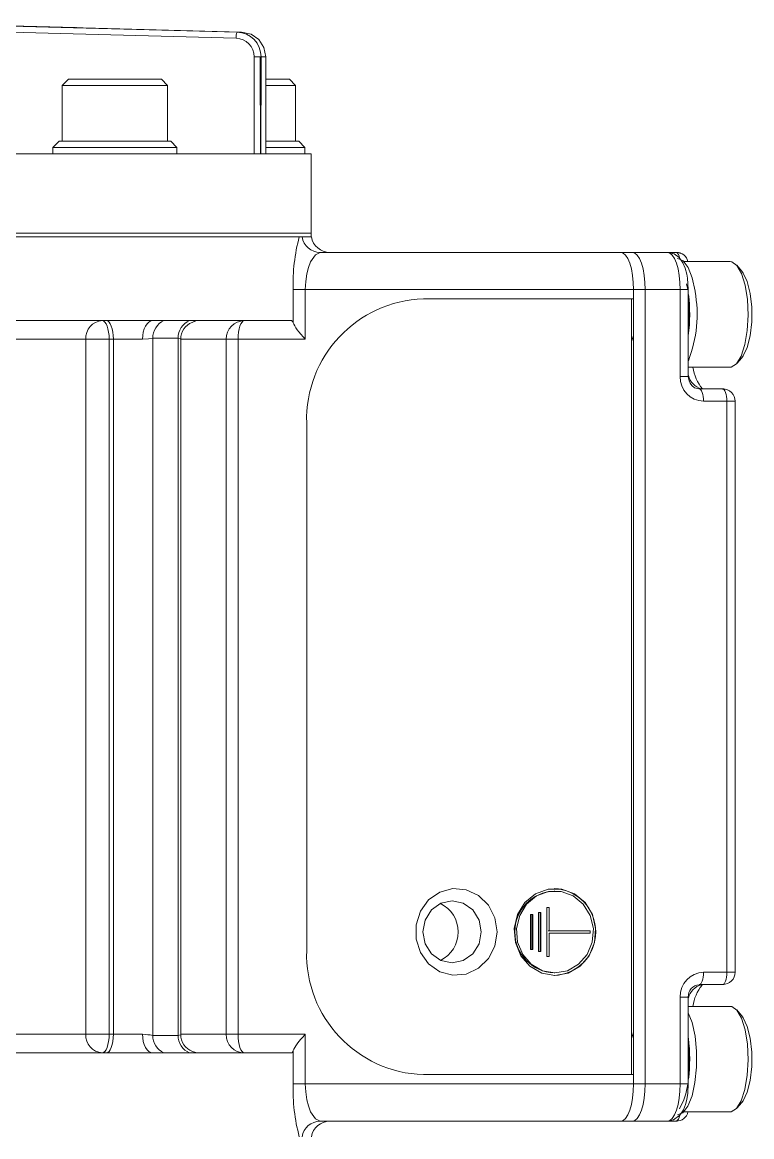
# Model space of a CAD drawing. Header units: millimetres. Extents: x 0 to 197, y 0 to 196.
# Drawn here: x 174.797 to 177.735, y 187.807 to 192.296 of the extents above; entities that cross this region are included whole.
import ezdxf

# ---------------------------------------------------------------- set-up
doc = ezdxf.new("R2010")
doc.units = ezdxf.units.MM

msp = doc.modelspace()

# ---------------------------------------------------------------- linework, layer by layer
at = {"color": 7, "linetype": 'Continuous', "lineweight": 15}
for p, q in [((174.1854, 192.2961), (175.6805, 192.2566)), ((175.6619, 192.2566), (174.1867, 192.2955)), ((175.0109, 192.275), (174.6015, 192.2857)), ((175.0119, 192.2749), (175.0109, 192.275)), ((175.0152, 192.2748), (175.0142, 192.2749)), ((175.6805, 192.2566), (175.6619, 192.2566)), ((175.731, 192.1569), (175.7304, 191.7668)), ((175.758, 191.7668), (175.7585, 192.1566)), ((175.7585, 192.1566), (175.7772, 192.1566)), ((175.7774, 192.1567), (175.7772, 192.1566)), ((175.7772, 192.1566), (175.7778, 191.7668)), ((175.7779, 191.7668), (175.7774, 192.1567)), ((174.9825, 192.0668), (174.9575, 192.0418)), ((175.0346, 192.0668), (174.9825, 192.0668)), ((175.3575, 192.0668), (175.0346, 192.0668)), ((175.3825, 192.0418), (175.3575, 192.0668)), ((175.8727, 192.0668), (175.7775, 192.0668)), ((175.8977, 192.0418), (175.8727, 192.0668)), ((174.9575, 192.0418), (174.9575, 191.8168)), ((175.0166, 192.0418), (174.9575, 192.0418)), ((175.3825, 192.0418), (175.0166, 192.0418)), ((175.3825, 191.8168), (175.3825, 192.0418)), ((175.8977, 192.0418), (175.7775, 192.0418)), ((175.8977, 191.8168), (175.8977, 192.0418)), ((174.945, 191.8168), (174.92, 191.7918)), ((174.92, 191.7918), (174.92, 191.7668)), ((175.42, 191.7918), (174.92, 191.7918)), ((175.395, 191.8168), (174.945, 191.8168)), ((175.42, 191.7918), (175.395, 191.8168)), ((175.42, 191.7668), (175.42, 191.7918)), ((175.9102, 191.8168), (175.7779, 191.8168)), ((175.9352, 191.7918), (175.7779, 191.7918)), ((175.9352, 191.7918), (175.9102, 191.8168)), ((175.9352, 191.7668), (175.9352, 191.7918)), ((164.8051, 191.7668), (175.9603, 191.7668)), ((175.9603, 191.4468), (175.9603, 191.7668)), ((164.4603, 191.4468), (175.9603, 191.4468)), ((164.4603, 191.4318), (175.9126, 191.4318)), ((164.4603, 191.4318), (175.9106, 191.4318)), ((164.8051, 191.4468), (175.9603, 191.4468)), ((175.9126, 191.4318), (175.9236, 191.4318)), ((175.9236, 191.4318), (175.9613, 191.4318)), ((175.9603, 191.4318), (175.9603, 191.4468)), ((175.9971, 191.3693), (177.2073, 191.3693)), ((177.2543, 191.3693), (177.2073, 191.3693)), ((177.3953, 191.3693), (177.2543, 191.3693)), ((177.4298, 191.3693), (177.3953, 191.3693)), ((177.6479, 191.3318), (177.4616, 191.3318)), ((177.6946, 191.294), (177.6742, 191.3173)), ((175.8884, 191.0849), (175.8884, 191.2193)), ((175.8884, 191.2193), (175.9369, 191.2193)), ((175.9369, 191.2193), (175.9369, 191.0193)), ((175.9369, 191.2193), (177.2585, 191.2193)), ((177.2585, 191.2193), (177.2585, 191.1818)), ((177.2585, 191.2193), (177.3055, 191.2193)), ((177.2585, 188.0193), (177.2585, 191.2193)), ((177.3055, 191.2193), (177.4465, 191.2193)), ((177.3055, 188.0193), (177.3055, 191.2193)), ((177.4465, 191.2193), (177.4465, 190.8693)), ((177.4724, 191.2424), (177.4769, 191.22)), ((177.4794, 190.8693), (177.4794, 191.2193)), ((176.4125, 191.1818), (177.2585, 191.1818)), ((177.25, 191.1818), (177.25, 188.0568)), ((174.7514, 191.0943), (175.3234, 191.0943)), ((175.3234, 191.0943), (175.3677, 191.0943)), ((175.3677, 191.0943), (175.4706, 191.0943)), ((175.4706, 191.0943), (175.5096, 191.0943)), ((175.4809, 191.0872), (175.496, 191.093)), ((175.5096, 191.0943), (175.8817, 191.0943)), ((175.3228, 191.0236), (175.3228, 188.215)), ((175.4249, 191.0236), (175.3228, 191.0236)), ((175.4249, 188.215), (175.4249, 191.0236)), ((175.0526, 188.2193), (175.0526, 191.0193)), ((175.1468, 191.0193), (175.0526, 191.0193)), ((175.1468, 188.2193), (175.1468, 191.0193)), ((175.1638, 191.0193), (175.1468, 191.0193)), ((175.2812, 191.0193), (175.1638, 191.0193)), ((175.1638, 191.0193), (175.1638, 188.2193)), ((175.4355, 188.2186), (175.4355, 191.0199)), ((175.6181, 188.2193), (175.6181, 191.0193)), ((175.6181, 191.0193), (175.6663, 191.0193)), ((175.9369, 191.0193), (175.6663, 191.0193)), ((175.6663, 191.0193), (175.6663, 188.2193)), ((177.6742, 190.9213), (177.6946, 190.9445)), ((177.4794, 190.9068), (177.6479, 190.9068)), ((177.5234, 190.8193), (177.6174, 190.8193)), ((177.5405, 190.7693), (177.6345, 190.7693)), ((177.6345, 190.7693), (177.6345, 188.4693)), ((177.6674, 188.4693), (177.6674, 190.7693)), ((175.9424, 188.5568), (175.9424, 190.6818)), ((176.9423, 188.7965), (176.9389, 188.7965)), ((176.4853, 188.7443), (176.4767, 188.7443)), ((176.8436, 188.5615), (176.8436, 188.7015)), ((176.8436, 188.7015), (176.853, 188.7015)), ((176.8496, 188.7015), (176.8496, 188.5615)), ((176.853, 188.7015), (176.853, 188.5615)), ((176.8765, 188.5525), (176.8765, 188.7106)), ((176.8765, 188.7106), (176.8859, 188.7106)), ((176.8825, 188.7106), (176.8825, 188.5525)), ((176.8859, 188.7106), (176.8859, 188.5525)), ((176.9094, 188.7304), (176.9188, 188.7304)), ((176.9094, 188.5327), (176.9094, 188.7304)), ((176.9188, 188.7304), (176.9188, 188.6365)), ((176.9188, 188.6365), (176.9154, 188.6365)), ((176.9188, 188.6365), (177.0841, 188.6365)), ((177.0841, 188.6265), (176.9188, 188.6265)), ((176.9188, 188.6265), (176.9188, 188.5327)), ((177.0841, 188.6365), (177.0841, 188.6265)), ((176.853, 188.5615), (176.8436, 188.5615)), ((176.8859, 188.5525), (176.8765, 188.5525)), ((176.9188, 188.5327), (176.9094, 188.5327)), ((176.9389, 188.4665), (176.9423, 188.4665)), ((177.6345, 188.4693), (177.5405, 188.4693)), ((177.6174, 188.4193), (177.5234, 188.4193)), ((177.6227, 188.4196), (177.6174, 188.4193)), ((177.4465, 188.3693), (177.4465, 188.0193)), ((177.4794, 188.0193), (177.4794, 188.3693)), ((177.6479, 188.3318), (177.4794, 188.3318)), ((177.6946, 188.294), (177.6742, 188.3173)), ((175.1468, 188.2193), (175.0526, 188.2193)), ((175.1468, 188.2193), (175.1638, 188.2193)), ((175.1638, 188.2193), (175.2812, 188.2193)), ((175.3228, 188.215), (175.4249, 188.215)), ((175.4349, 188.2193), (175.4358, 188.2078)), ((175.6663, 188.2193), (175.6181, 188.2193)), ((175.6663, 188.2193), (175.9369, 188.2193)), ((175.9369, 188.2193), (175.9369, 188.0193)), ((175.496, 188.1455), (175.4829, 188.1506)), ((175.8884, 188.0193), (175.8884, 188.1537)), ((175.3234, 188.1443), (174.7514, 188.1443)), ((175.3677, 188.1443), (175.3234, 188.1443)), ((175.4706, 188.1443), (175.3677, 188.1443)), ((175.5096, 188.1443), (175.4706, 188.1443)), ((175.8817, 188.1443), (175.5096, 188.1443)), ((177.4814, 188.1039), (177.483, 188.1027)), ((177.4829, 188.1003), (177.4814, 188.1039)), ((175.9369, 188.0193), (175.8884, 188.0193)), ((177.2585, 188.0193), (175.9369, 188.0193)), ((177.2585, 188.0568), (176.4125, 188.0568)), ((177.2585, 188.0568), (177.2585, 188.0193)), ((177.3055, 188.0193), (177.2585, 188.0193)), ((177.4465, 188.0193), (177.3055, 188.0193)), ((177.6742, 187.9213), (177.6946, 187.9445)), ((177.4616, 187.9068), (177.6479, 187.9068)), ((175.9971, 187.8693), (177.2073, 187.8693)), ((177.2073, 187.8693), (177.2543, 187.8693)), ((177.2543, 187.8693), (177.3953, 187.8693)), ((177.3953, 187.8693), (177.4298, 187.8693)), ((177.4351, 187.8696), (177.4298, 187.8693))]:
    msp.add_line(p, q, dxfattribs=at)
at = {"color": 8, "linetype": 'Continuous', "lineweight": 15}
for p, q in [((174.6407, 192.2587), (175.6585, 192.2319)), ((175.7557, 192.1567), (175.7563, 191.7668)), ((177.4465, 191.2193), (177.4794, 191.2193)), ((175.0526, 191.0193), (174.6791, 191.0193)), ((175.6181, 191.0193), (175.4355, 191.0193)), ((177.4794, 190.8693), (177.4465, 190.8693)), ((177.5234, 190.8193), (177.5224, 190.8193)), ((177.6674, 190.7693), (177.6345, 190.7693)), ((177.6345, 188.4693), (177.6674, 188.4693)), ((177.4794, 188.3693), (177.4465, 188.3693)), ((174.6791, 188.2193), (175.0526, 188.2193)), ((175.4355, 188.2193), (175.6181, 188.2193)), ((177.4465, 188.0193), (177.4794, 188.0193))]:
    msp.add_line(p, q, dxfattribs=at)
at = {"color": 8, "linetype": 'Continuous', "lineweight": 15, "flags": 128}
for points in [[(175.011, 192.2743), (175.011, 192.2745), (175.0109, 192.275)], [(177.4298, 191.3693), (177.4332, 191.3683), (177.4364, 191.3655), (177.4393, 191.3608), (177.4419, 191.3546), (177.4439, 191.3475)], [(177.444, 187.8914), (177.4419, 187.8839), (177.4393, 187.8777), (177.4364, 187.8731), (177.4332, 187.8702), (177.4298, 187.8693)]]:
    msp.add_lwpolyline(points, dxfattribs=at)
at = {"color": 7, "linetype": 'Continuous', "lineweight": 15, "flags": 128}
for points in [[(175.749, 192.2264), (175.7186, 192.2478), (175.6805, 192.2566)], [(175.7772, 192.1566), (175.7694, 192.1952), (175.749, 192.2264)], [(175.9971, 191.3693), (175.9773, 191.3598), (175.9583, 191.3312), (175.9496, 191.3083), (175.9432, 191.2833), (175.9385, 191.2518), (175.9369, 191.2193)], [(177.2073, 191.3693), (177.2173, 191.3664), (177.2269, 191.3579), (177.2357, 191.344), (177.2435, 191.3253), (177.2499, 191.3026), (177.2546, 191.2767), (177.2575, 191.2485), (177.2585, 191.2193)], [(177.2073, 191.3693), (177.2173, 191.3664), (177.2269, 191.3579), (177.2357, 191.344), (177.2435, 191.3253), (177.2499, 191.3026), (177.2546, 191.2767), (177.2575, 191.2485), (177.2585, 191.2193)], [(177.2543, 191.3693), (177.2643, 191.3664), (177.2739, 191.3579), (177.2827, 191.344), (177.2905, 191.3253), (177.2969, 191.3026), (177.3016, 191.2767), (177.3045, 191.2485), (177.3055, 191.2193)], [(177.2543, 191.3693), (177.2643, 191.3664), (177.2739, 191.3579), (177.2827, 191.344), (177.2905, 191.3253), (177.2969, 191.3026), (177.3016, 191.2767), (177.3045, 191.2485), (177.3055, 191.2193)], [(177.4465, 191.2193), (177.4455, 191.2485), (177.4426, 191.2767), (177.4379, 191.3026), (177.4315, 191.3253), (177.4238, 191.344), (177.4149, 191.3579), (177.4053, 191.3664), (177.3953, 191.3693)], [(177.4794, 191.2193), (177.4763, 191.2651), (177.4734, 191.2814), (177.4668, 191.306), (177.4575, 191.3277), (177.4427, 191.3482), (177.4219, 191.3633), (177.3965, 191.3693), (177.3954, 191.369)], [(177.4364, 191.3443), (177.4366, 191.3443), (177.4582, 191.335), (177.4781, 191.3083), (177.4945, 191.2662), (177.5063, 191.2123)], [(177.6479, 190.9068), (177.6525, 190.9072), (177.6736, 190.9206), (177.6925, 190.9516), (177.7074, 190.9976), (177.7169, 191.0544), (177.7204, 191.1169), (177.7174, 191.1796), (177.7083, 191.237), (177.6938, 191.2839), (177.6752, 191.3162), (177.6542, 191.331), (177.6479, 191.3318)], [(177.6946, 190.9445), (177.7002, 190.9519), (177.7165, 190.9862), (177.7283, 191.0335), (177.7346, 191.0892), (177.7346, 191.1479), (177.7285, 191.2038), (177.7168, 191.2514), (177.7007, 191.286), (177.6946, 191.294)], [(175.1468, 191.0193), (175.1463, 191.0339), (175.1447, 191.048), (175.1421, 191.0609), (175.1386, 191.0723), (175.1343, 191.0816), (175.1295, 191.0886), (175.1242, 191.0928), (175.1187, 191.0943)], [(175.1638, 191.0193), (175.1632, 191.0339), (175.1616, 191.048), (175.159, 191.0609), (175.1555, 191.0723), (175.1512, 191.0816), (175.1464, 191.0886), (175.1411, 191.0928), (175.1356, 191.0943)], [(175.2812, 191.0193), (175.282, 191.0339), (175.2844, 191.048), (175.2883, 191.0609), (175.2935, 191.0723), (175.3, 191.0816), (175.3073, 191.0886), (175.3152, 191.0928), (175.3234, 191.0943)], [(175.5096, 191.0943), (175.495, 191.0928), (175.4875, 191.0909)], [(175.6663, 191.0193), (175.6668, 191.0339), (175.6682, 191.048), (175.6706, 191.0609), (175.6738, 191.0723), (175.6777, 191.0816), (175.6821, 191.0886), (175.6869, 191.0928), (175.6919, 191.0943)], [(175.8817, 191.0943), (175.8869, 191.089), (175.8884, 191.0849)], [(175.3228, 191.0236), (175.3051, 191.0216), (175.2812, 191.0193)], [(175.4349, 191.0193), (175.4354, 191.0195), (175.4355, 191.0197), (175.4355, 191.0199), (175.4355, 191.02), (175.4355, 191.02), (175.4355, 191.02), (175.4355, 191.02), (175.4355, 191.02), (175.4355, 191.02), (175.4355, 191.02), (175.4355, 191.02), (175.4355, 191.02), (175.4355, 191.02), (175.4355, 191.02), (175.4355, 191.02), (175.4339, 191.0216), (175.4249, 191.0236)], [(177.25, 191.0097), (177.2583, 191.0349), (177.2585, 191.0355)], [(177.5231, 190.8196), (177.5213, 190.8193), (177.5049, 190.8239), (177.493, 190.8333), (177.4865, 190.8423), (177.4822, 190.8518), (177.4794, 190.8693)], [(177.5405, 190.7693), (177.5402, 190.779), (177.5392, 190.7884), (177.5376, 190.797), (177.5355, 190.8046), (177.5329, 190.8108), (177.53, 190.8155), (177.5268, 190.8183), (177.5234, 190.8193)], [(177.6174, 190.8193), (177.6208, 190.8183), (177.624, 190.8155), (177.6269, 190.8108), (177.6295, 190.8046), (177.6316, 190.797), (177.6332, 190.7884), (177.6342, 190.779), (177.6345, 190.7693)], [(176.7094, 188.6318), (176.7005, 188.5749), (176.6747, 188.5243), (176.6349, 188.4853), (176.5853, 188.4621), (176.5313, 188.4574), (176.4788, 188.4715), (176.4335, 188.503), (176.4003, 188.5485), (176.3827, 188.603), (176.3827, 188.6606), (176.4003, 188.7151), (176.4335, 188.7605), (176.4788, 188.792), (176.5313, 188.8062), (176.5853, 188.8014), (176.6349, 188.7783), (176.6747, 188.7393), (176.7005, 188.6886), (176.7094, 188.6318)], [(176.9423, 188.4565), (176.8889, 188.466), (176.8413, 188.4934), (176.8046, 188.5358), (176.7828, 188.5886), (176.7784, 188.646), (176.7916, 188.7018), (176.8213, 188.75), (176.864, 188.7854), (176.9152, 188.8041), (176.9694, 188.8041), (177.0206, 188.7854), (177.0633, 188.75), (177.0929, 188.7018), (177.1062, 188.646), (177.1018, 188.5886), (177.08, 188.5358), (177.0433, 188.4934), (176.9957, 188.466), (176.9423, 188.4565)], [(176.9423, 188.4665), (176.8919, 188.4755), (176.847, 188.5013), (176.8124, 188.5413), (176.7919, 188.591), (176.7877, 188.6451), (176.8003, 188.6978), (176.8282, 188.7433), (176.8685, 188.7766), (176.9168, 188.7943), (176.9678, 188.7943), (177.0161, 188.7766), (177.0564, 188.7433), (177.0843, 188.6978), (177.0969, 188.6451), (177.0927, 188.591), (177.0721, 188.5413), (177.0376, 188.5013), (176.9927, 188.4755), (176.9423, 188.4665)], [(176.5279, 188.5068), (176.4829, 188.5163), (176.4448, 188.5434), (176.4193, 188.5839), (176.4104, 188.6318), (176.4193, 188.6796), (176.4448, 188.7202), (176.4829, 188.7473), (176.5279, 188.7568), (176.5728, 188.7473), (176.611, 188.7202), (176.6364, 188.6796), (176.6454, 188.6318), (176.6364, 188.5839), (176.611, 188.5434), (176.5728, 188.5163), (176.5279, 188.5068)], [(177.5405, 188.4693), (177.5402, 188.4595), (177.5392, 188.4501), (177.5376, 188.4415), (177.5355, 188.4339), (177.5329, 188.4277), (177.53, 188.4231), (177.5268, 188.4202), (177.5234, 188.4193)], [(177.6345, 188.4693), (177.6342, 188.4595), (177.6332, 188.4501), (177.6316, 188.4415), (177.6295, 188.4339), (177.6269, 188.4277), (177.624, 188.4231), (177.6208, 188.4202), (177.6174, 188.4193)], [(177.6479, 187.9068), (177.6525, 187.9072), (177.6736, 187.9206), (177.6925, 187.9516), (177.7074, 187.9976), (177.7169, 188.0544), (177.7204, 188.1169), (177.7174, 188.1796), (177.7083, 188.237), (177.6938, 188.2839), (177.6752, 188.3162), (177.6542, 188.331), (177.6479, 188.3318)], [(177.4794, 188.3056), (177.4945, 188.2662), (177.5063, 188.2123)], [(177.6946, 187.9445), (177.7002, 187.9519), (177.7165, 187.9862), (177.7283, 188.0335), (177.7346, 188.0892), (177.7346, 188.1479), (177.7285, 188.2038), (177.7168, 188.2514), (177.7007, 188.286), (177.6946, 188.294)], [(175.1468, 188.2193), (175.1463, 188.2046), (175.1447, 188.1906), (175.1421, 188.1776), (175.1386, 188.1662), (175.1343, 188.1569), (175.1295, 188.15), (175.1242, 188.1457), (175.1187, 188.1443)], [(175.1356, 188.1443), (175.1411, 188.1457), (175.1464, 188.15), (175.1512, 188.1569), (175.1555, 188.1662), (175.159, 188.1776), (175.1616, 188.1906), (175.1632, 188.2046), (175.1638, 188.2193)], [(175.3234, 188.1443), (175.3152, 188.1457), (175.3073, 188.15), (175.3, 188.1569), (175.2935, 188.1662), (175.2883, 188.1776), (175.2844, 188.1906), (175.282, 188.2046), (175.2812, 188.2193)], [(175.4249, 188.215), (175.4339, 188.2169), (175.4349, 188.2193)], [(175.6919, 188.1443), (175.6869, 188.1457), (175.6821, 188.15), (175.6777, 188.1569), (175.6738, 188.1662), (175.6706, 188.1776), (175.6682, 188.1906), (175.6668, 188.2046), (175.6663, 188.2193)], [(177.2585, 188.203), (177.2524, 188.2227), (177.25, 188.2288)], [(177.5063, 188.2123), (177.5124, 188.1508), (177.5124, 188.0867), (177.5062, 188.0253), (177.4943, 187.9715), (177.4778, 187.9297), (177.4579, 187.9032), (177.4364, 187.8943)], [(175.8884, 188.1537), (175.8835, 188.1449), (175.8817, 188.1443)], [(175.4893, 188.1471), (175.495, 188.1457), (175.5096, 188.1443)], [(175.9369, 188.0193), (175.9385, 187.987), (175.9431, 187.9556), (175.9495, 187.9306), (175.9582, 187.9075), (175.9773, 187.8788), (175.9971, 187.8693)], [(177.2073, 187.8693), (177.2173, 187.8722), (177.2269, 187.8807), (177.2357, 187.8946), (177.2435, 187.9132), (177.2499, 187.9359), (177.2546, 187.9619), (177.2575, 187.99), (177.2585, 188.0193)], [(177.2585, 188.0193), (177.2575, 187.99), (177.2546, 187.9619), (177.2499, 187.9359), (177.2435, 187.9132), (177.2357, 187.8946), (177.2269, 187.8807), (177.2173, 187.8722), (177.2073, 187.8693)], [(177.3055, 188.0193), (177.3045, 187.99), (177.3016, 187.9619), (177.2969, 187.9359), (177.2905, 187.9132), (177.2827, 187.8946), (177.2739, 187.8807), (177.2643, 187.8722), (177.2543, 187.8693)], [(177.3055, 188.0193), (177.3045, 187.99), (177.3016, 187.9619), (177.2969, 187.9359), (177.2905, 187.9132), (177.2827, 187.8946), (177.2739, 187.8807), (177.2643, 187.8722), (177.2543, 187.8693)], [(177.3953, 187.8693), (177.4053, 187.8722), (177.4149, 187.8807), (177.4238, 187.8946), (177.4315, 187.9132), (177.4379, 187.9359), (177.4426, 187.9619), (177.4455, 187.99), (177.4465, 188.0193)], [(177.3956, 187.8696), (177.4202, 187.8745), (177.4453, 187.8931), (177.4596, 187.915), (177.4682, 187.9367), (177.4734, 187.9571), (177.4774, 187.9826), (177.4794, 188.0193)], [(177.3953, 187.8693), (177.4045, 187.8702), (177.41, 187.8718)]]:
    msp.add_lwpolyline(points, dxfattribs=at)
at = {"color": 7, "linetype": 'Continuous', "lineweight": 15}
for centre, radius, start, end in [((175.7169, 192.2364), 0.0586, 159.8496, 184.4196), ((175.659, 192.1571), 0.0996, 359.7484, 88.316), ((175.6563, 192.1573), 0.0747, 359.7321, 88.3324), ((175.7364, 191.4006), 0.7564, 88.3229, 90.4118), ((176.5923, 191.2467), 0.7044, 164.7717, 182.2349), ((175.9973, 191.4439), 0.0747, 189.3697, 269.8523), ((176.0353, 191.4443), 0.075, 189.5941, 270), ((177.3953, 191.3246), 0.0447, 65.4825, 89.9167), ((177.4298, 191.3246), 0.0447, 65.5336, 89.9169), ((177.4343, 191.3252), 0.0435, 8.6802, 95.7976), ((177.007, 191.1193), 0.5079, 338.4691, 10.5436), ((176.4279, 190.6963), 0.4857, 91.8252, 181.7157), ((177.0998, 191.1192), 0.3835, 351.7903, 8.5269), ((176.8488, 191.1193), 0.6362, 352.3129, 7.2888), ((175.1235, 191.0235), 0.0709, 93.8701, 183.4067), ((175.3977, 191.0256), 0.0749, 113.6335, 181.5984), ((175.4997, 191.0253), 0.0749, 112.8692, 181.3341), ((175.5043, 191.0224), 0.0688, 109.8459, 182.1458), ((175.6925, 191.0199), 0.0744, 90.4882, 180.48), ((177.6875, 190.9384), 0.1927, 189.4572, 218.3044), ((177.5436, 190.8664), 0.0971, 178.2843, 268.1748), ((177.6174, 190.7746), 0.0447, 65.5336, 89.9169), ((177.62, 190.7712), 0.0474, 357.7228, 93.0319), ((176.946, 188.6315), 0.1652, 92.4646, 267.5354), ((176.9314, 188.6315), 0.1752, 272.4646, 87.5354), ((176.4248, 188.6318), 0.1277, 296.125, 63.875), ((176.4279, 188.5422), 0.4857, 178.2843, 268.1748), ((177.5436, 188.3722), 0.0971, 91.8252, 181.7157), ((177.6194, 188.4681), 0.0481, 268.5206, 1.3604), ((177.5259, 188.3724), 0.0466, 93.0621, 183.8887), ((177.6753, 188.3062), 0.1796, 141.588, 171.8079), ((175.1235, 188.2151), 0.0709, 176.5933, 266.1299), ((175.2668, 187.8756), 0.344, 80.6317, 87.6112), ((175.3977, 188.2129), 0.0749, 178.4016, 246.3665), ((175.4997, 188.2132), 0.0749, 178.6659, 247.1308), ((175.5048, 188.2164), 0.0693, 178.1007, 251.5481), ((175.6925, 188.2186), 0.0744, 179.52, 269.5118), ((176.8485, 188.1192), 0.6365, 352.7135, 7.5742), ((177.0998, 188.1192), 0.3835, 351.7903, 8.5269), ((176.5925, 187.9918), 0.7046, 177.7676, 195.2258), ((177.225, 188.0482), 0.2536, 329.4478, 353.2998), ((177.4329, 187.9158), 0.0458, 267.0643, 348.5835), ((175.9973, 187.7946), 0.0747, 90.1477, 170.6303), ((176.0353, 187.7943), 0.075, 90, 170.4059)]:
    msp.add_arc(centre, radius, start, end, dxfattribs=at)
at = {"color": 8, "linetype": 'Continuous', "lineweight": 15}
for centre, start, end in [((177.5541, 190.8936), 195.5513, 253.5739), ((177.5541, 188.3449), 106.4261, 164.4487)]:
    msp.add_arc(centre, 0.0775, start, end, dxfattribs=at)
at = {"color": 7, "linetype": 'Continuous', "lineweight": 15}
for centre, major_axis, start_param, end_param in [((175.9625, 191.0193), (0.0739, -0.0739), 3.473899, 4.538357), ((175.9625, 188.2193), (0.0739, 0.0739), 1.744829, 2.809286)]:
    msp.add_ellipse(centre, major_axis=major_axis, ratio=0.175811, start_param=start_param, end_param=end_param, dxfattribs=at)

doc.saveas('drawing.dxf')
